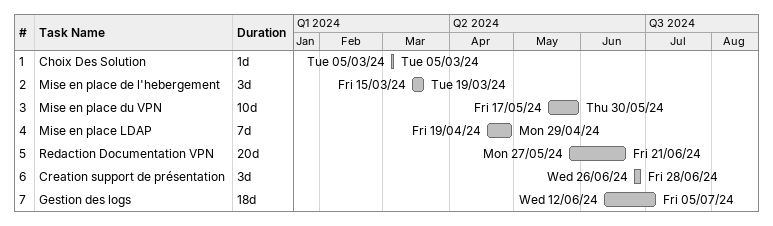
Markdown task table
| ID | Task | Duration | Start | Finish |
|---|---|---|---|---|
| 1 | Choix Des Solution | 1d | 2024-03-05 | 2024-03-05 |
| 2 | Mise en place de l'hebergement | 3d | 2024-03-15 | 2024-03-19 |
| 3 | Mise en place du VPN | 10d | 2024-05-17 | 2024-05-30 |
| 4 | Mise en place LDAP | 7d | 2024-04-19 | 2024-04-29 |
| 5 | Redaction Documentation VPN | 20d | 2024-05-27 | 2024-06-21 |
| 6 | Creation support de présentation | 3d | 2024-06-26 | 2024-06-28 |
| 7 | Gestion des logs | 18d | 2024-06-12 | 2024-07-05 |
